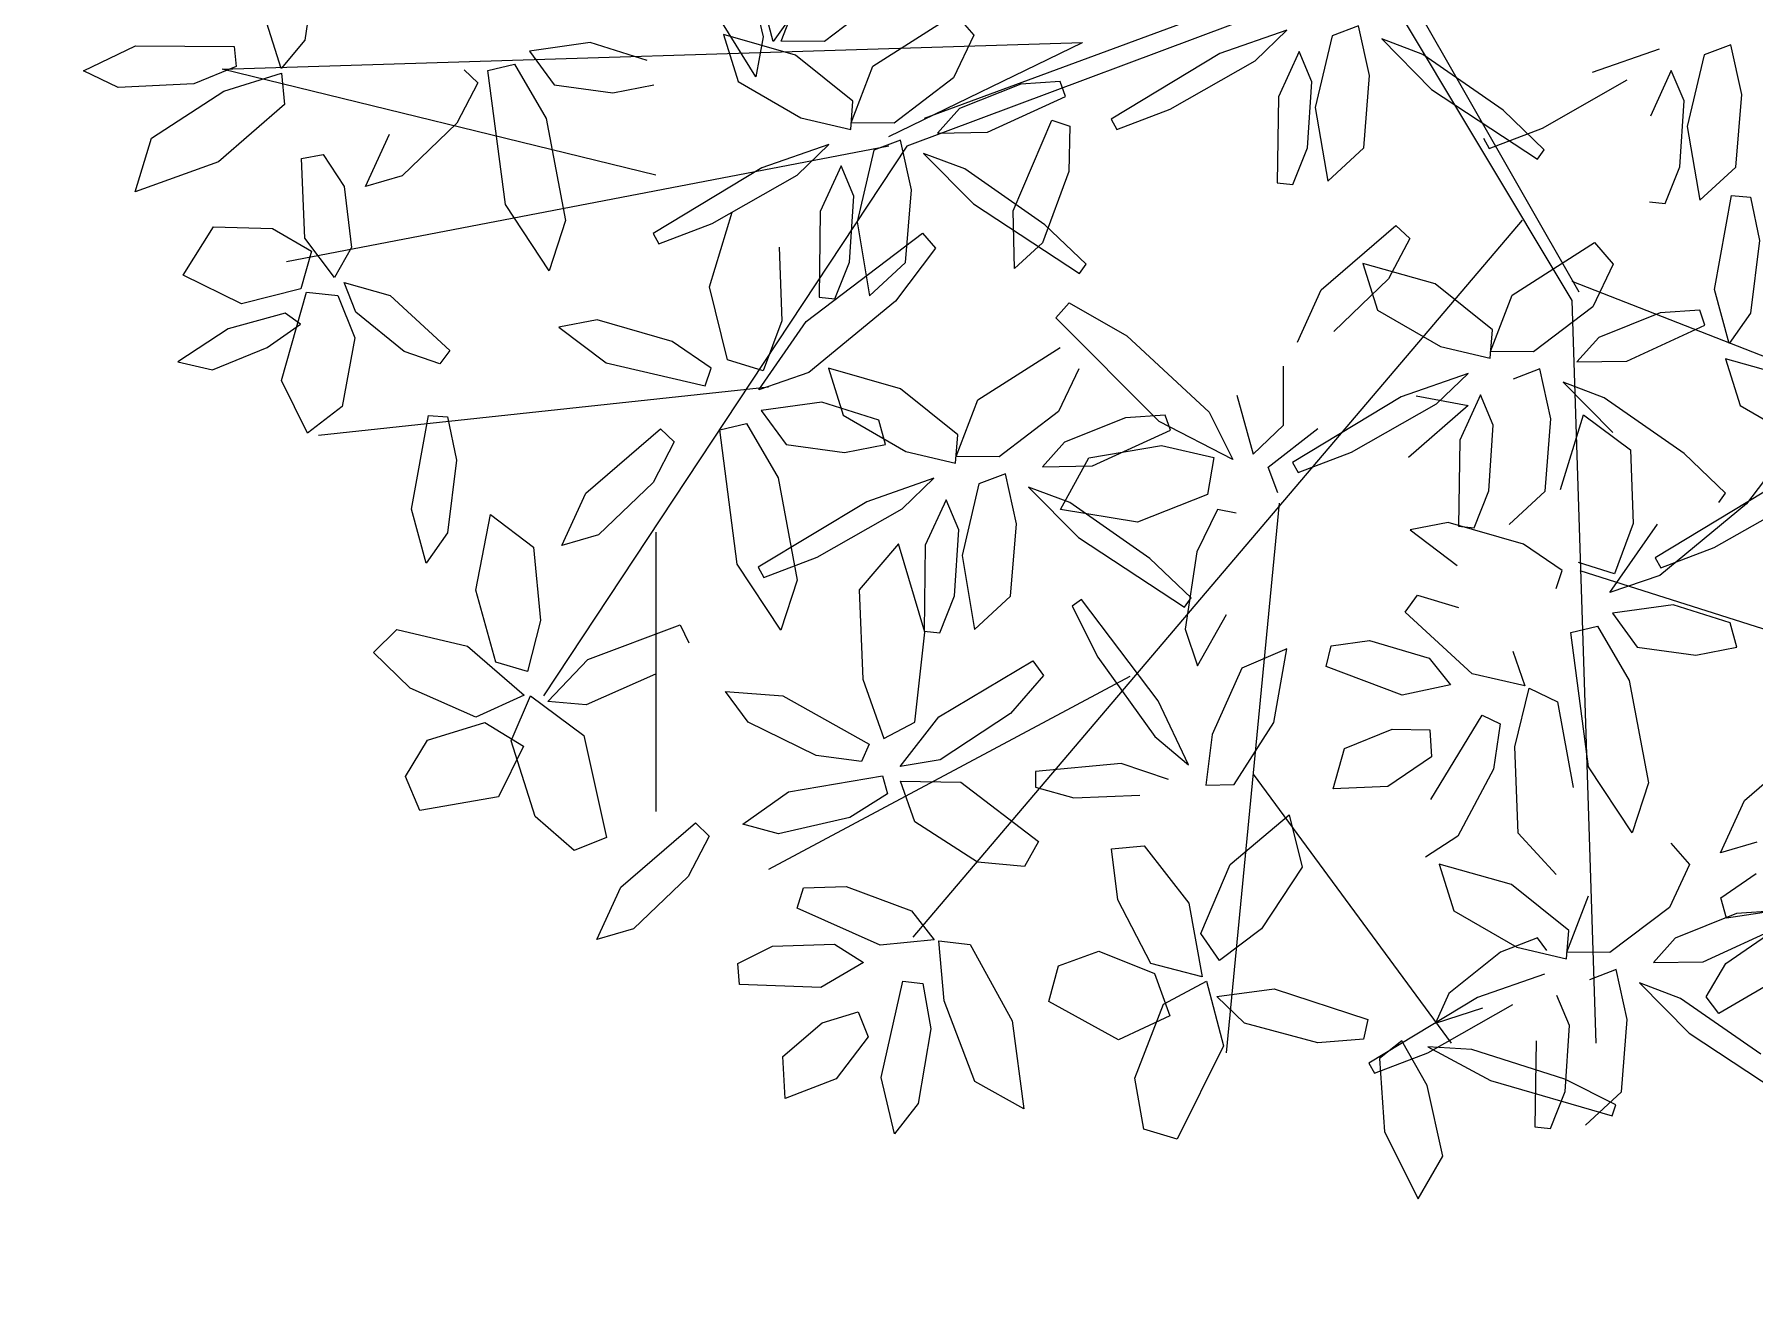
# Model space of a CAD drawing. Header units: inches. Extents: x -28 to 837, y -22 to 590.
# Drawn here: x 672.76 to 694.89, y 292.94 to 309.34 of the extents above; entities that cross this region are included whole.
import ezdxf

# ---------------------------------------------------------------- set-up
doc = ezdxf.new("R2010")
doc.units = ezdxf.units.IN
doc.header["$MEASUREMENT"] = 0
doc.layers.add('dwgmodels.com', color=250, linetype='Continuous')
doc.styles.get("Standard").update_dxf_attribs({"font": 'arial.ttf'})

# ---------------------------------------------------------------- blocks, each defined once
blk = doc.blocks.new('tree')
at = {"color": 60}
for p, q in [((-1299.6, -110.5), (-1263.5, -262.7)), ((-2096.2, -141), (-2114.4, -269)), ((-1244.8, -271.5), (-1271.9, -171.4)), ((-1230.1, -271.1), (-1189.7, -166.3)), ((-1039.9, -187.9), (-1150.1, -271.7)), ((-1205, -215.4), (-1244.8, -271.5)), ((-1060.1, -317.5), (-907.4, -219.9)), ((-2158.4, -321.4), (-2189, -225.6)), ((-1277.4, -337), (-1339.2, -237.8)), ((-2525.7, -325.7), (-2428.7, -279.4)), ((-2428.7, -279.4), (-2245.6, -280.9)), ((-2245.6, -280.9), (-2242.1, -317.9)), ((-2114.4, -269), (-2158.4, -321.4)), ((-1585, -273.6), (-1697.6, -289.4)), ((-1479.1, -307), (-1585, -273.6)), ((-1203.4, -296.7), (-1337.2, -258.8)), ((-1337.2, -258.8), (-1310.3, -345.8)), ((-1263.5, -262.7), (-1277.4, -337)), ((-1150.1, -271.7), (-1230.1, -271.1)), ((-2242.1, -317.9), (-2320.9, -350.3)), ((-1774.6, -325.2), (-1725.1, -313.6)), ((-1725.1, -313.6), (-1666.3, -414.4)), ((-1697.6, -289.4), (-1651.4, -352.1)), ((-1097, -382.1), (-1203.4, -296.7)), ((-1100.4, -422.4), (-1060.1, -317.5)), ((-2461.4, -357), (-2525.7, -325.7)), ((-2320.9, -350.3), (-2461.4, -357)), ((-2265, -363.6), (-2158.2, -330.4)), ((-2158.2, -330.4), (-2152.4, -388.7)), ((-1793.3, -348.2), (-1832.6, -423.4)), ((-1818.7, -323.9), (-1793.3, -348.2)), ((-1742, -574.2), (-1774.6, -325.2)), ((-1310.3, -345.8), (-1193.5, -413.3)), ((-910.2, -339.1), (-1020.5, -422.9)), ((-2399.5, -450.8), (-2265, -363.6)), ((-1651.4, -352.1), (-1543, -366.9)), ((-1543, -366.9), (-1466.7, -352.2)), ((-1101.2, -434.7), (-1097, -382.1)), ((-2152.4, -388.7), (-2274.6, -494.9)), ((-1666.3, -414.4), (-1630.6, -603.9)), ((-1193.5, -413.3), (-1101.2, -434.7)), ((-899.4, -396.1), (-939.8, -441.5)), ((-2001.7, -540.5), (-1957.4, -443.4)), ((-1832.6, -423.4), (-1934.1, -520.8)), ((-1020.5, -422.9), (-1100.4, -422.4)), ((-2429.4, -550.8), (-2399.5, -450.8)), ((-1141.9, -462.9), (-1266.4, -506.3)), ((-1200.8, -519.5), (-1141.9, -462.9)), ((-1058.1, -473.4), (-1089.4, -606.1)), ((-1008.8, -454.5), (-1058.1, -473.4)), ((-988.5, -547.1), (-1008.8, -454.5)), ((-2274.6, -494.9), (-2429.4, -550.8)), ((-2121, -488.6), (-2080.6, -481.2)), ((-2114.7, -636.8), (-2121, -488.6)), ((-2080.6, -481.2), (-2041.7, -540.9)), ((-1266.4, -506.3), (-1467.8, -628.1)), ((-1119.1, -502.6), (-1157.6, -586.8)), ((-1095.6, -558.6), (-1119.1, -502.6)), ((-889.4, -508), (-965.8, -479.1)), ((-2041.7, -540.9), (-2028.2, -653.7)), ((-1934.1, -520.8), (-2001.7, -540.5)), ((-1358.3, -609.3), (-1200.8, -519.5)), ((-1660.9, -697), (-1742, -574.2)), ((-1103.6, -680.9), (-1095.6, -558.6)), ((-999.2, -681.5), (-988.5, -547.1)), ((-1630.6, -603.9), (-1660.9, -697)), ((-1363.5, -726.6), (-1321.3, -588.2)), ((-1157.6, -586.8), (-1159.9, -746.3)), ((-1089.4, -606.1), (-1066.1, -743.3)), ((-2340.5, -705.3), (-2284, -615.5)), ((-2284, -615.5), (-2174.6, -618.3)), ((-2174.6, -618.3), (-2102, -660.8)), ((-2059.8, -709.5), (-2114.7, -636.8)), ((-1467.8, -628.1), (-1457.5, -646.9)), ((-1457.5, -646.9), (-1358.3, -609.3)), ((-1183.8, -791.4), (-968.1, -627)), ((-968.1, -627), (-943.6, -655)), ((-2102, -660.8), (-2122.1, -730.6)), ((-2028.2, -653.7), (-2059.8, -709.5)), ((-1233.7, -653), (-1228.9, -789.8)), ((-943.6, -655), (-1018.1, -753.4)), ((-1130.7, -749.4), (-1103.6, -680.9)), ((-1066.1, -743.3), (-999.2, -681.5)), ((-2232.3, -758.4), (-2340.5, -705.3)), ((-2122.1, -730.6), (-2232.3, -758.4)), ((-2020, -773.8), (-2041.7, -718.6)), ((-2041.7, -718.6), (-1956.4, -743)), ((-1330.1, -862.4), (-1363.5, -726.6)), ((-2158, -900.4), (-2111.5, -736.8)), ((-2111.5, -736.8), (-2053.1, -742.9)), ((-2053.1, -742.9), (-2021.7, -821.5)), ((-1956.4, -743), (-1845.4, -844.9)), ((-1018.1, -753.4), (-1179.2, -886.1)), ((-1159.9, -746.3), (-1130.7, -749.4)), ((-2151, -775.6), (-2257.2, -805.1)), ((-2184.5, -839.5), (-2122.8, -795.9)), ((-2122.8, -795.9), (-2151, -775.6)), ((-1930.4, -847), (-2020, -773.8)), ((-1572, -788.3), (-1642.9, -801.7)), ((-1432.6, -828.5), (-1572, -788.3)), ((-1271.9, -917.9), (-1183.8, -791.4)), ((-1228.9, -789.8), (-1263.7, -883)), ((-2257.2, -805.1), (-2350.5, -866)), ((-2021.7, -821.5), (-2045.1, -949)), ((-1642.9, -801.7), (-1555.4, -867.9)), ((-1360.4, -877.5), (-1432.6, -828.5)), ((-2285.8, -880.9), (-2184.5, -839.5)), ((-1864.1, -870), (-1930.4, -847)), ((-1845.4, -844.9), (-1864.1, -870)), ((-2350.5, -866), (-2285.8, -880.9)), ((-1555.4, -867.9), (-1371.5, -910.9)), ((-1371.5, -910.9), (-1360.4, -877.5)), ((-1263.7, -883), (-1330.1, -862.4)), ((-1179.2, -886.1), (-1271.9, -917.9)), ((-1008.5, -916), (-1142.3, -878.1)), ((-1142.3, -878.1), (-1115.4, -965.1)), ((-2109.4, -998.7), (-2158, -900.4)), ((-2045.1, -949), (-2109.4, -998.7)), ((-1154.7, -940.8), (-1267.3, -956.5)), ((-1267.3, -956.5), (-1221.1, -1019.2)), ((-1048.8, -974.1), (-1154.7, -940.8)), ((-1916.7, -1139.7), (-1885, -965.4)), ((-1885, -965.4), (-1850, -968.3)), ((-1850, -968.3), (-1832.8, -1048.7)), ((-1344.3, -992.4), (-1294.8, -980.7)), ((-1294.8, -980.7), (-1236, -1081.6)), ((-1115.4, -965.1), (-998.6, -1032.5)), ((-1036.4, -1019.3), (-1048.8, -974.1)), ((-1592.8, -1109.9), (-1454.1, -990.4)), ((-1428.7, -1014.7), (-1468, -1089.9)), ((-1454.1, -990.4), (-1428.7, -1014.7)), ((-1311.7, -1241.3), (-1344.3, -992.4)), ((-1221.1, -1019.2), (-1112.7, -1034.1)), ((-1112.7, -1034.1), (-1036.4, -1019.3)), ((-1832.8, -1048.7), (-1849.7, -1183.7)), ((-1236, -1081.6), (-1200.3, -1271)), ((-947, -1082.2), (-1071.5, -1125.6)), ((-1005.9, -1138.8), (-947, -1082.2)), ((-1637.2, -1207), (-1592.8, -1109.9)), ((-1468, -1089.9), (-1569.5, -1187.2)), ((-1071.5, -1125.6), (-1272.9, -1247.3)), ((-924.2, -1121.9), (-962.7, -1206.1))]:
    blk.add_line(p, q, dxfattribs=at)
at = {"color": 44}
for p, q in [((-964.4, -413.8), (-147.1, -112.5)), ((-129, -141), (-997.1, -466.1)), ((-129, -141), (237.4, -752.3)), ((-93.4, -134.1), (250.7, -736.3)), ((-2268.2, -322.7), (-670.9, -273.6)), ((-1030.3, -448), (-670.9, -273.6)), ((-1462.8, -519.6), (-2268.2, -322.7)), ((-1030.3, -465.9), (-2148.9, -680.7)), ((-997.1, -466.1), (-1671.6, -1486)), ((145.6, -603.3), (-985.6, -1933.5)), ((237.4, -716.5), (1609.5, -1253.4)), ((237.4, -752.3), (282.1, -2130.3)), ((-1254, -913.3), (-2089.2, -1002.8)), ((-305.9, -1128.4), (-403.9, -2148.2)), ((-1462.8, -1182.2), (-1462.8, -1700.8)), ((252.3, -1253.4), (1266.5, -1575.5)), ((-582.9, -1450.3), (-1254, -1808.2)), ((-354.2, -1631.3), (13.7, -2130.3))]:
    blk.add_line(p, q, dxfattribs=at)
at = {"color": 62}
for p, q in [((-907.4, -219.9), (-872.8, -259.9)), ((-291.4, -250.6), (-415.9, -293.9)), ((-350.4, -307.2), (-291.4, -250.6)), ((-158.4, -242.2), (-207.6, -261)), ((-138, -334.8), (-158.4, -242.2)), ((-872.8, -259.9), (-910.2, -339.1)), ((-207.6, -261), (-239, -393.8)), ((-39, -295.7), (-115.4, -266.8)), ((-115.4, -266.8), (-22.7, -360.5)), ((-415.9, -293.9), (-617.4, -415.7)), ((-507.9, -397), (-350.4, -307.2)), ((-268.7, -290.2), (-307.1, -374.5)), ((-245.1, -346.3), (-268.7, -290.2)), ((109.9, -399.2), (-39, -295.7)), ((-785.6, -350.8), (-899.4, -396.1)), ((-712, -345.8), (-785.6, -350.8)), ((-702.3, -373.4), (-712, -345.8)), ((-253.1, -468.6), (-245.1, -346.3)), ((-148.7, -469.2), (-138, -334.8)), ((-847.2, -440), (-702.3, -373.4)), ((-307.1, -374.5), (-309.4, -534)), ((-607.1, -434.6), (-507.9, -397)), ((-239, -393.8), (-215.6, -531)), ((-939.8, -441.5), (-847.2, -440)), ((-799.8, -586), (-727.8, -417.7)), ((-727.8, -417.7), (-694.3, -428.4)), ((-694.3, -428.4), (-696.5, -513.1)), ((-617.4, -415.7), (-607.1, -434.6)), ((-280.2, -537.1), (-253.1, -468.6)), ((-215.6, -531), (-148.7, -469.2)), ((73.6, -451.1), (83.9, -470)), ((-965.8, -479.1), (-873.2, -572.9)), ((-740.5, -611.5), (-889.4, -508)), ((-696.5, -513.1), (-744.8, -645.2)), ((-309.4, -534), (-280.2, -537.1)), ((-873.2, -572.9), (-676.6, -702.3)), ((-796.9, -692.7), (-799.8, -586)), ((-663.9, -684.9), (-740.5, -611.5)), ((-227.5, -732.3), (-88.8, -612.8)), ((-63.4, -637.1), (-102.7, -712.3)), ((-88.8, -612.8), (-63.4, -637.1)), ((-744.8, -645.2), (-796.9, -692.7)), ((-676.6, -702.3), (-663.9, -684.9)), ((-16.3, -721.4), (-150.1, -683.5)), ((-150.1, -683.5), (-123.2, -770.4)), ((-271.8, -829.4), (-227.5, -732.3)), ((-102.7, -712.3), (-204.2, -809.6)), ((90.1, -806.8), (-16.3, -721.4)), ((-720.2, -784.7), (-695.7, -756.8)), ((-695.7, -756.8), (-588.3, -817.6)), ((86.6, -847), (127, -742.2)), ((-528.6, -976.7), (-720.2, -784.7)), ((-123.2, -770.4), (-6.4, -837.9)), ((-588.3, -817.6), (-435.4, -959.6)), ((85.9, -859.4), (90.1, -806.8)), ((-865.2, -936.8), (-712.5, -839.2)), ((-6.4, -837.9), (85.9, -859.4)), ((-677.9, -879.1), (-715.3, -958.4)), ((-902.1, -1001.4), (-1008.5, -916)), ((-905.6, -1041.6), (-865.2, -936.8)), ((-715.3, -958.4), (-825.6, -1042.2)), ((-590.7, -970), (-704.5, -1015.4)), ((-517.2, -965), (-590.7, -970)), ((-507.4, -992.7), (-517.2, -965)), ((-906.3, -1054), (-902.1, -1001.4)), ((-704.5, -1015.4), (-744.9, -1060.8)), ((-652.3, -1059.3), (-507.4, -992.7)), ((-998.6, -1032.5), (-906.3, -1054)), ((-825.6, -1042.2), (-905.6, -1041.6)), ((-711.8, -1139.9), (-659.2, -1044.5)), ((-659.2, -1044.5), (-524.3, -1021.6)), ((-813.9, -1073.8), (-863.2, -1092.6)), ((-793.6, -1166.4), (-813.9, -1073.8)), ((-744.9, -1060.8), (-652.3, -1059.3)), ((-863.2, -1092.6), (-894.5, -1225.4)), ((-694.5, -1127.3), (-770.9, -1098.4)), ((-770.9, -1098.4), (-678.3, -1192.2)), ((-438.9, -1112.3), (-569, -1163.4)), ((-1889.6, -1239.8), (-1916.7, -1139.7)), ((-1163.4, -1228.6), (-1005.9, -1138.8)), ((-900.7, -1177.9), (-924.2, -1121.9)), ((-569, -1163.4), (-711.8, -1139.9)), ((-545.6, -1230.8), (-694.5, -1127.3)), ((-1797.2, -1289.7), (-1769.9, -1149.6)), ((-1769.9, -1149.6), (-1690.2, -1210.1)), ((-908.7, -1300.2), (-900.7, -1177.9)), ((-804.3, -1300.8), (-793.6, -1166.4)), ((-1849.7, -1183.7), (-1889.6, -1239.8)), ((-1690.2, -1210.1), (-1677.2, -1346.3)), ((-1569.5, -1187.2), (-1637.2, -1207)), ((-1012.7, -1203.6), (-1085.6, -1289.2)), ((-963.3, -1367.8), (-1012.7, -1203.6)), ((-962.7, -1206.1), (-965, -1365.6)), ((-678.3, -1192.2), (-481.7, -1321.6)), ((-1230.6, -1364.2), (-1311.7, -1241.3)), ((-1262.6, -1266.2), (-1163.4, -1228.6)), ((-894.5, -1225.4), (-871.2, -1362.6)), ((-469.1, -1304.2), (-545.6, -1230.8)), ((-458.8, -1218.4), (-480.2, -1361.9)), ((-1272.9, -1247.3), (-1262.6, -1266.2)), ((-1200.3, -1271), (-1230.6, -1364.2)), ((-1759.7, -1423.5), (-1797.2, -1289.7)), ((-1085.6, -1289.2), (-1078.4, -1455.2)), ((-935.8, -1368.7), (-908.7, -1300.2)), ((-871.2, -1362.6), (-804.3, -1300.8)), ((-672.6, -1307.4), (-690.3, -1319.6)), ((-530.3, -1494.9), (-672.6, -1307.4)), ((-481.7, -1321.6), (-469.1, -1304.2)), ((-690.3, -1319.6), (-642.5, -1414.3)), ((-1987.2, -1405.4), (-1943.9, -1362.6)), ((-1943.9, -1362.6), (-1812.4, -1393.9)), ((-1677.2, -1346.3), (-1701.1, -1441)), ((-1589.4, -1418.3), (-1417.9, -1354)), ((-1417.9, -1354), (-1401.5, -1387.3)), ((-981.8, -1534.9), (-963.3, -1367.8)), ((-965, -1365.6), (-935.8, -1368.7)), ((-480.2, -1361.9), (-457.5, -1430.4)), ((-1812.4, -1393.9), (-1707.3, -1484.8)), ((-1918.8, -1471.6), (-1987.2, -1405.4)), ((-1701.1, -1441), (-1759.7, -1423.5)), ((-1663.3, -1496.2), (-1589.4, -1418.3)), ((-937.4, -1525.1), (-762.8, -1420.9)), ((-762.8, -1420.9), (-743.5, -1447.9)), ((-642.5, -1414.3), (-536.5, -1561.5)), ((-1463.4, -1445.8), (-1592.1, -1502.4)), ((-1078.4, -1455.2), (-1039.5, -1565.3)), ((-743.5, -1447.9), (-804.4, -1518.7)), ((-1797.3, -1525.4), (-1918.8, -1471.6)), ((-1707.3, -1484.8), (-1797.3, -1525.4)), ((-1731.8, -1569.3), (-1695.9, -1485.8)), ((-1695.9, -1485.8), (-1596.6, -1559.7)), ((-1592.1, -1502.4), (-1663.3, -1496.2)), ((-1291.6, -1534.6), (-1333.4, -1477.8)), ((-1333.4, -1477.8), (-1226.9, -1486.2)), ((-1226.9, -1486.2), (-1067.1, -1575.6)), ((-474.1, -1614.1), (-530.3, -1494.9)), ((-1009.5, -1617.1), (-937.4, -1525.1)), ((-804.4, -1518.7), (-934.9, -1604.8)), ((-1886.8, -1568.3), (-1780.2, -1535.2)), ((-1780.2, -1535.2), (-1708.9, -1579.1)), ((-1596.6, -1559.7), (-1554.8, -1748.8)), ((-1165.4, -1596.6), (-1291.6, -1534.6)), ((-1039.5, -1565.3), (-981.8, -1534.9)), ((-536.5, -1561.5), (-474.1, -1614.1)), ((-1927.8, -1635.9), (-1886.8, -1568.3)), ((-1708.9, -1579.1), (-1755.1, -1673.4)), ((-1686.8, -1710), (-1731.8, -1569.3)), ((-1067.1, -1575.6), (-1081.3, -1607.7)), ((-1081.3, -1607.7), (-1165.4, -1596.6)), ((-934.9, -1604.8), (-1009.5, -1617.1)), ((-599, -1611.6), (-757.8, -1626.1)), ((-1900.9, -1698.9), (-1927.8, -1635.9)), ((-1755.1, -1673.4), (-1900.9, -1698.9)), ((-1301.6, -1723.8), (-1216.9, -1664)), ((-1614.7, -1772.9), (-1686.8, -1710)), ((-1527.9, -1841.2), (-1389.2, -1721.7)), ((-1389.2, -1721.7), (-1363.8, -1746.1)), ((-1554.8, -1748.8), (-1614.7, -1772.9)), ((-1363.8, -1746.1), (-1403.1, -1821.2)), ((-1235.3, -1742), (-1301.6, -1723.8)), ((-1572.2, -1938.3), (-1527.9, -1841.2)), ((-1403.1, -1821.2), (-1504.6, -1918.6)), ((-1504.6, -1918.6), (-1572.2, -1938.3)), ((-1311, -1982.6), (-1246.6, -1950.4)), ((-1307.4, -2021.5), (-1311, -1982.6)), ((-1223, -2233.1), (-1227.1, -2155.3))]:
    blk.add_line(p, q, dxfattribs=at)
at = {"color": 64}
for p, q in [((399.6, -286), (275.1, -329.3)), ((532.6, -277.6), (483.4, -296.4)), ((553, -370.2), (532.6, -277.6)), ((483.4, -296.4), (452, -429.2)), ((183.1, -432.4), (340.6, -342.6)), ((422.3, -325.6), (383.9, -409.9)), ((445.9, -381.7), (422.3, -325.6)), ((-22.7, -360.5), (173.9, -490)), ((437.9, -504), (445.9, -381.7)), ((542.3, -504.6), (553, -370.2)), ((186.5, -472.6), (109.9, -399.2)), ((83.9, -470), (183.1, -432.4)), ((452, -429.2), (475.4, -566.3)), ((173.9, -490), (186.5, -472.6)), ((410.8, -572.5), (437.9, -504)), ((475.4, -566.3), (542.3, -504.6)), ((381.6, -569.4), (410.8, -572.5)), ((502.3, -731.9), (534, -557.5)), ((534, -557.5), (569.1, -560.4)), ((569.1, -560.4), (586.2, -640.8)), ((127, -742.2), (279.7, -644.6)), ((279.7, -644.6), (314.3, -684.5)), ((586.2, -640.8), (569.3, -775.9)), ((314.3, -684.5), (276.9, -763.8)), ((529.5, -831.9), (502.3, -731.9)), ((276.9, -763.8), (166.6, -847.6)), ((401.5, -775.4), (287.7, -820.8)), ((475, -770.4), (401.5, -775.4)), ((484.8, -798.1), (475, -770.4)), ((569.3, -775.9), (529.5, -831.9)), ((287.7, -820.8), (247.2, -866.2)), ((339.9, -864.7), (484.8, -798.1)), ((166.6, -847.6), (86.6, -847)), ((657, -898.3), (523.1, -860.4)), ((523.1, -860.4), (550.1, -947.4)), ((-297.9, -983.4), (-297.6, -874)), ((45.2, -887.6), (-79.3, -930.9)), ((-13.8, -944.1), (45.2, -887.6)), ((178.3, -879.2), (129, -898)), ((198.6, -971.8), (178.3, -879.2)), ((247.2, -866.2), (339.9, -864.7)), ((297.7, -932.7), (221.3, -903.8)), ((221.3, -903.8), (313.9, -997.5)), ((-384.5, -928), (-353.9, -1037.5)), ((-79.3, -930.9), (-280.7, -1052.7)), ((-171.2, -1034), (-13.8, -944.1)), ((45.3, -947.1), (-65.7, -1043.7)), ((-51.1, -929.4), (45.3, -947.1)), ((68, -927.2), (29.5, -1011.5)), ((91.5, -983.3), (68, -927.2)), ((446.5, -1036.2), (297.7, -932.7)), ((550.1, -947.4), (666.9, -1014.8)), ((-391.5, -1047.2), (-528.6, -976.7)), ((-435.4, -959.6), (-391.5, -1047.2)), ((-353.9, -1037.5), (-297.9, -983.4)), ((83.5, -1105.6), (91.5, -983.3)), ((187.9, -1106.2), (198.6, -971.8)), ((216.8, -1102.8), (259.1, -964.4)), ((259.1, -964.4), (346.6, -1029.1)), ((-326.3, -1061.6), (-234.1, -989.9)), ((29.5, -1011.5), (27.2, -1171)), ((-524.3, -1021.6), (-427.2, -1043.7)), ((-427.2, -1043.7), (-438.9, -1112.3)), ((-280.7, -1052.7), (-270.4, -1071.6)), ((-270.4, -1071.6), (-171.2, -1034)), ((346.6, -1029.1), (351.5, -1165.9)), ((523.1, -1109.6), (446.5, -1036.2)), ((636.7, -1031.1), (562.2, -1129.5)), ((-308.2, -1109.1), (-326.3, -1061.6)), ((56.4, -1174.1), (83.5, -1105.6)), ((121, -1167.9), (187.9, -1106.2)), ((594, -1107.9), (392.6, -1229.7)), ((510.5, -1127), (523.1, -1109.6)), ((-419.9, -1140.3), (-458.8, -1218.4)), ((-385.3, -1146.9), (-419.9, -1140.3)), ((562.2, -1129.5), (401.2, -1262.3)), ((502, -1210.9), (659.5, -1121.1)), ((8.3, -1164.4), (-62.6, -1177.8)), ((-62.6, -1177.8), (24.9, -1244.1)), ((147.7, -1204.6), (8.3, -1164.4)), ((27.2, -1171), (56.4, -1174.1)), ((308.5, -1294.1), (396.6, -1167.5)), ((351.5, -1165.9), (316.7, -1259.2)), ((220, -1253.6), (147.7, -1204.6)), ((402.8, -1248.5), (502, -1210.9)), ((316.7, -1259.2), (250.2, -1238.5)), ((392.6, -1229.7), (402.8, -1248.5)), ((208.8, -1287), (220, -1253.6)), ((401.2, -1262.3), (308.5, -1294.1)), ((-71.8, -1330.7), (-48.9, -1299)), ((-48.9, -1299), (27.2, -1321.7)), ((-457.5, -1430.4), (-403.5, -1334.9)), ((52.4, -1444.8), (-71.8, -1330.7)), ((268.7, -1617.4), (236, -1368.5)), ((-291.7, -1398.4), (-375.3, -1434.3)), ((-315.3, -1535.5), (-291.7, -1398.4)), ((-218.4, -1431.2), (-209.4, -1393.2)), ((-209.4, -1393.2), (-138.1, -1383.1)), ((-138.1, -1383.1), (-27.3, -1416.2)), ((127.9, -1402.9), (150.4, -1467.6)), ((-375.3, -1434.3), (-430.1, -1557.6)), ((-77.2, -1484.7), (-218.4, -1431.2)), ((-27.3, -1416.2), (12.5, -1465.8)), ((12.5, -1465.8), (-77.2, -1484.7)), ((150.4, -1467.6), (52.4, -1444.8)), ((132.1, -1580.7), (158.2, -1471.9)), ((158.2, -1471.9), (211.3, -1496.8)), ((211.3, -1496.8), (240, -1656.1)), ((-24, -1678.3), (71, -1521.7)), ((71, -1521.7), (104.5, -1537.7)), ((-430.1, -1557.6), (-441.7, -1651.6)), ((-389, -1650.3), (-315.3, -1535.5)), ((-184.7, -1583.6), (-96, -1547.7)), ((-96, -1547.7), (-26, -1549.1)), ((-26, -1549.1), (-23, -1599.3)), ((104.5, -1537.7), (92, -1622)), ((-205.6, -1658.7), (-184.7, -1583.6)), ((138.3, -1740.9), (132.1, -1580.7)), ((-757.8, -1626.1), (-757.8, -1655.5)), ((-511.1, -1640.9), (-599, -1611.6)), ((-23, -1599.3), (-104, -1654.4)), ((92, -1622), (25.9, -1746.1)), ((-1216.9, -1664), (-1042.3, -1634.1)), ((-1042.3, -1634.1), (-1033, -1668)), ((-982.1, -1719.6), (-1009, -1644.2)), ((-1009, -1644.2), (-896.6, -1646.2)), ((-896.6, -1646.2), (-752.7, -1756.3)), ((-757.8, -1655.5), (-686.8, -1675.2)), ((-441.7, -1651.6), (-389, -1650.3)), ((-104, -1654.4), (-205.6, -1658.7)), ((-1033, -1668), (-1102.7, -1711.7)), ((-686.8, -1675.2), (-564.3, -1670.3)), ((-1102.7, -1711.7), (-1235.3, -1742)), ((-865.6, -1794.5), (-982.1, -1719.6)), ((-396.4, -1799), (-287.3, -1707)), ((-287.3, -1707), (-263.2, -1804)), ((25.9, -1746.1), (-33.9, -1785.3)), ((-752.7, -1756.3), (-778.3, -1802.4)), ((-617, -1770.1), (-556.4, -1764)), ((-605.2, -1864.6), (-617, -1770.1)), ((-556.4, -1764), (-473.5, -1870.7)), ((-778.3, -1802.4), (-865.6, -1794.5)), ((-451, -1926.9), (-396.4, -1799)), ((-263.2, -1804), (-338.3, -1918.4)), ((125.5, -1836.1), (-8.4, -1798.2)), ((-8.4, -1798.2), (18.6, -1885.1)), ((-1200.4, -1879.7), (-1188.7, -1842.4)), ((-1188.7, -1842.4), (-1109.3, -1839.7)), ((-1109.3, -1839.7), (-988.1, -1884.8)), ((-1046.3, -1948.4), (-1200.4, -1879.7)), ((-544.2, -1982.6), (-605.2, -1864.6)), ((-473.5, -1870.7), (-448.6, -2007.4)), ((-988.1, -1884.8), (-946.2, -1938.9)), ((-1246.6, -1950.4), (-1131, -1946.6)), ((-1131, -1946.6), (-1077.5, -1981)), ((-946.2, -1938.9), (-1046.3, -1948.4)), ((-927.6, -2052), (-937.4, -1940.5)), ((-937.4, -1940.5), (-879.2, -1947.3)), ((-416.3, -1977.2), (-451, -1926.9)), ((-338.3, -1918.4), (-416.3, -1977.2)), ((-879.2, -1947.3), (-801.3, -2089.2)), ((-715.2, -1987), (-640.8, -1960)), ((-640.8, -1960), (-536.9, -2001)), ((-1077.5, -1981), (-1156.5, -2027.4)), ((-733.6, -2053), (-715.2, -1987)), ((-448.6, -2007.4), (-544.2, -1982.6)), ((-536.9, -2001), (-508.9, -2079.9)), ((-1156.5, -2027.4), (-1307.4, -2021.5)), ((-1044.7, -2194.1), (-1004.3, -2015.5)), ((-1004.3, -2015.5), (-967.4, -2020)), ((-967.4, -2020), (-952.5, -2103.8)), ((-520.7, -2057.9), (-440.4, -2015.4)), ((-440.4, -2015.4), (-409.2, -2135.2)), ((-421.5, -2043.9), (-315, -2029.4)), ((-1154.4, -2093.1), (-1087.5, -2072.2)), ((-1087.5, -2072.2), (-1068.8, -2118.9)), ((-870.9, -2201.9), (-927.6, -2052)), ((-604, -2124.4), (-733.6, -2053)), ((-573.7, -2195.7), (-520.7, -2057.9)), ((-369.9, -2093.4), (-421.5, -2043.9)), ((-1227.1, -2155.3), (-1154.4, -2093.1)), ((-952.5, -2103.8), (-975.8, -2242.6)), ((-801.3, -2089.2), (-779.6, -2252.4)), ((-508.9, -2079.9), (-604, -2124.4)), ((-1068.8, -2118.9), (-1128.1, -2196.9)), ((-409.2, -2135.2), (-495.2, -2308.7)), ((-1128.1, -2196.9), (-1223, -2233.1)), ((-1020, -2298.7), (-1044.7, -2194.1)), ((-779.6, -2252.4), (-870.9, -2201.9)), ((-556.9, -2290), (-573.7, -2195.7)), ((-975.8, -2242.6), (-1020, -2298.7)), ((-495.2, -2308.7), (-556.9, -2290))]:
    blk.add_line(p, q, dxfattribs=at)
at = {"color": 66}
for p, q in [((425.7, -1316.9), (313.1, -1332.6)), ((313.1, -1332.6), (359.2, -1395.3)), ((531.6, -1350.3), (425.7, -1316.9)), ((236, -1368.5), (285.5, -1356.9)), ((285.5, -1356.9), (344.3, -1457.7)), ((543.9, -1395.4), (531.6, -1350.3)), ((359.2, -1395.3), (467.7, -1410.2)), ((467.7, -1410.2), (543.9, -1395.4)), ((344.3, -1457.7), (380.1, -1647.2)), ((557.9, -1680), (696.6, -1560.5)), ((349.7, -1740.3), (268.7, -1617.4)), ((380.1, -1647.2), (349.7, -1740.3)), ((513.6, -1777.1), (557.9, -1680)), ((421.4, -1759.3), (456, -1799.2)), ((581.3, -1757.4), (513.6, -1777.1)), ((18.6, -1885.1), (135.3, -1952.6)), ((173.9, -1935.2), (105.1, -1961.5)), ((105.1, -1961.5), (9.6, -2038.4)), ((-315, -2029.4), (-141.1, -2086.8)), ((9.6, -2038.4), (-15.7, -2093.7)), ((62.5, -2045.6), (-139, -2167.4)), ((-29.5, -2148.7), (128, -2058.9)), ((-15.7, -2093.7), (72.4, -2065)), ((-234, -2129.8), (-369.9, -2093.4)), ((-141.1, -2086.8), (-149.1, -2123.1)), ((-149.1, -2123.1), (-234, -2129.8)), ((-77.8, -2126.3), (-119.4, -2158.8)), ((-31.2, -2208.9), (-77.8, -2126.3)), ((52, -2142.4), (-29.5, -2137.2)), ((-29.5, -2137.2), (86.6, -2199.6)), ((171.2, -2126.2), (169, -2285.7)), ((-139, -2167.4), (-128.7, -2186.3)), ((-128.7, -2186.3), (-29.5, -2148.7)), ((-119.4, -2158.8), (-110.3, -2294.9)), ((-1.9, -2340.5), (-31.2, -2208.9)), ((-110.3, -2294.9), (-47.7, -2419.2)), ((-47.7, -2419.2), (-1.9, -2340.5))]:
    blk.add_line(p, q, dxfattribs=at)
at = {"color": 68}
for p, q in [((208.8, -1817.7), (138.3, -1740.9)), ((456, -1799.2), (418.7, -1878.5)), ((514.3, -1860.6), (579.8, -1815.7)), ((231.8, -1921.5), (125.5, -1836.1)), ((228.4, -1961.7), (268.8, -1856.9)), ((418.7, -1878.5), (308.4, -1962.3)), ((524.5, -1898.4), (514.3, -1860.6)), ((691.4, -1873.4), (524.5, -1898.4)), ((543.3, -1890.1), (429.4, -1935.5)), ((481.6, -1979.4), (626.6, -1912.8)), ((616.8, -1885.1), (543.3, -1890.1)), ((191.4, -1958.8), (173.9, -1935.2)), ((227.6, -1974.1), (231.8, -1921.5)), ((429.4, -1935.5), (389, -1980.9)), ((523.6, -1982.9), (619, -1917.4)), ((135.3, -1952.6), (227.6, -1974.1)), ((308.4, -1962.3), (228.4, -1961.7)), ((187, -2002.3), (62.5, -2045.6)), ((320, -1993.9), (270.7, -2012.7)), ((340.4, -2086.5), (320, -1993.9)), ((389, -1980.9), (481.6, -1979.4)), ((486.8, -2044.6), (523.6, -1982.9)), ((641.1, -1999.3), (510.7, -2075.6)), ((233.3, -2098), (209.7, -2041.9)), ((439.4, -2047.4), (363, -2018.5)), ((363, -2018.5), (455.7, -2112.2)), ((588.3, -2150.9), (439.4, -2047.4)), ((510.7, -2075.6), (486.8, -2044.6)), ((225.3, -2220.3), (233.3, -2098)), ((329.7, -2220.9), (340.4, -2086.5)), ((455.7, -2112.2), (652.3, -2241.7)), ((224.8, -2197.6), (52, -2142.4)), ((86.6, -2199.6), (312.6, -2265.6)), ((319.5, -2245.2), (224.8, -2197.6)), ((198.2, -2288.8), (225.3, -2220.3)), ((262.8, -2282.7), (329.7, -2220.9)), ((312.6, -2265.6), (319.5, -2245.2)), ((169, -2285.7), (198.2, -2288.8))]:
    blk.add_line(p, q, dxfattribs=at)
blk = doc.blocks.new('trree')
blk.add_blockref('tree', (168.2, 139.5))
blk = doc.blocks.new('Garden')
at = {"xscale": 0.02, "yscale": 0.02, "zscale": 0.2}
blk.add_blockref('trree', (2759.94852, -3.44057), dxfattribs=at)
blk = doc.blocks.new('macbook air_front_dwgmodels.com')
at = {"layer": 'dwgmodels.com', "color": 0}
for points in [[(-140.59, 11.94), (-140.59, 186.76, -0.414214), (-129.86, 197.49), (129.67, 197.49, -0.414214), (140.41, 186.76), (140.41, 12.23)], [(139.46, 12.18), (139.46, 186.8, 0.414214), (129.71, 196.55), (-129.89, 196.55, 0.414214), (-139.63, 186.8), (-139.63, 11.13)], [(-140.59, 11.94), (-140.42, 9.93, 0.03959), (-139.64, 6.46, 0.03959)], [(139.46, 12.18), (139.25, 9.99, -0.076966), (138.37, 6.46, 1.50638)], [(140.41, 12.23), (140.22, 9.98, -0.062873), (139.49, 6.46, -0.062873)], [(-139.63, 11.13), (-139.45, 9.61, 0.071557), (-138.61, 6.46, 0.660271)], [(-172.04, 4.49, 0.071573), (-137.27, 0, 476.324763)], [(-32.95, 6.46), (-32.95, 4.49, 0.038884), (-27.19, 3.87), (27.02, 3.87, 0.038884), (32.78, 4.49), (32.78, 6.46)], [(172.03, 4.49, -0.071603), (137.27, 0, -476.324763)]]:
    blk.add_lwpolyline(points, format="xyb", dxfattribs=at)
blk.add_lwpolyline([(-129.57, 183.03), (129.32, 183.03), (129.32, 21.2), (-129.57, 21.2)], close=True, dxfattribs=at)
for points in [[(-139.63, 13.9), (139.46, 13.9)], [(-32.95, 4.49), (-172.04, 4.49), (-172.04, 6.46), (172.03, 6.46), (172.03, 4.49), (32.78, 4.49)], [(137.27, 0), (-137.27, 0)]]:
    blk.add_lwpolyline(points, dxfattribs=at)
for radius in [0.987, 0.534]:
    blk.add_circle((-0.59, 189.73), radius, dxfattribs=at)
blk.add_text('MacBook', height=2.973, dxfattribs=at).set_placement((-8.76, 8.82))

msp = doc.modelspace()

# ---------------------------------------------------------------- block references
at = {"xscale": 0.3465639121819872, "yscale": 0.3465639121819872, "zscale": 0.6931278243639744}
msp.add_blockref('Garden', (-266.765, 311.36), dxfattribs=at)
at = {"color": 18, "xscale": 0.0562843457054212, "yscale": 0.0562843457054212, "zscale": 0.0562843457054212}
msp.add_blockref('macbook air_front_dwgmodels.com', (664.132, 291.323), dxfattribs=at)

doc.saveas('drawing.dxf')
